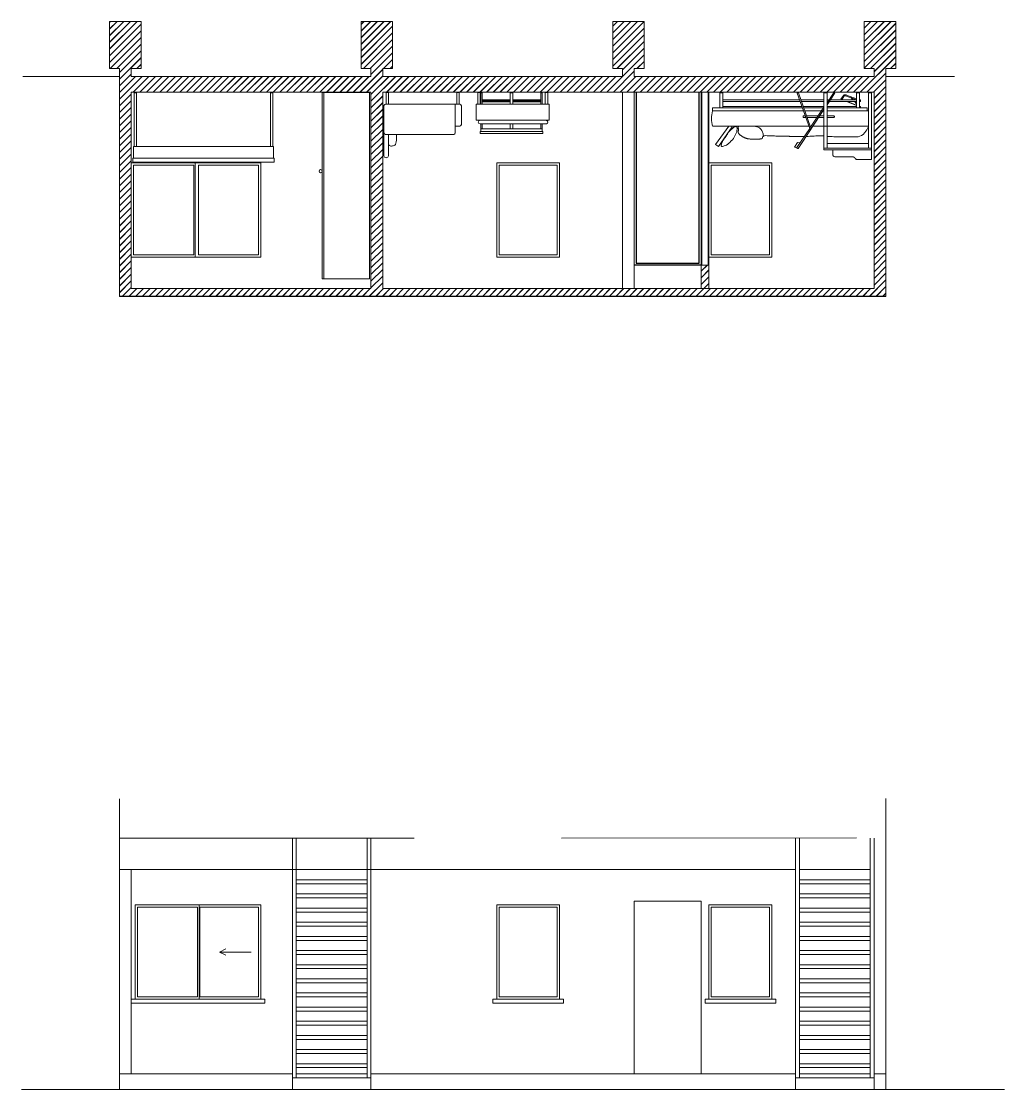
# Model space of a CAD drawing. Header units: millimetres. Extents: x -10.6 to 21.1, y -25.4 to 28.4.
# Drawn here: x -1.25 to 11.26, y -25.41 to -11.82 of the extents above; entities that cross this region are included whole.
import ezdxf

# ---------------------------------------------------------------- set-up
doc = ezdxf.new("R2010")
doc.units = ezdxf.units.MM
doc.linetypes.add('HIDDEN', pattern=[0.375, 0.25, -0.125])
doc.layers.add('A-DOOR-FULL', color=2, linetype='Continuous')
for name, color, linetype, lineweight in [('A-FURN', 1, 'Continuous', 15), ('A-GLAZ-FURR', 4, 'Continuous', 15), ('A-LINE-GRPH', 7, 'Continuous', 20), ('A-PRSP-2', 7, 'Continuous', 35), ('A-SECT C-MCUT', 176, 'Continuous', 20)]:
    doc.layers.add(name, color=color, linetype=linetype, lineweight=lineweight)
doc.layers.add('G-ANNO-NPLT', color=210, linetype='Continuous', plot=False)

# ---------------------------------------------------------------- blocks, each defined once
blk = doc.blocks.new('A$C6E9521B0')
for p, q in [((-726, 164), (-726, 116)), ((1073, 165), (-725, 165)), ((1074, 116), (1074, 164)), ((-725, 115), (1073, 115)), ((-716, 114), (-716, -34)), ((1064, -34), (1064, 114)), ((-715, -35), (1063, -35)), ((-709, -35), (-709, -712)), ((-679, -712), (-679, -35)), ((1028, -35), (1028, -712)), ((1058, -712), (1058, -35)), ((-704, -717), (-684, -717)), ((1053, -717), (1033, -717))]:
    blk.add_line(p, q)
for centre, start, end in [((-725, 164), 90, 180), ((1073, 164), 0, 90), ((-725, 116), 180, 270), ((-715, 114), 105, 180), ((1063, 114), 0, 75), ((1073, 116), 270, 0), ((-715, -34), 180, 270), ((1063, -34), 270, 0)]:
    blk.add_arc(centre, 1, start, end)
for points in [[(-709, -712), (-709, -713), (-709, -713), (-709, -714)], [(-709, -714), (-709, -714), (-709, -714), (-709, -715), (-709, -715)], [(-680, -715), (-680, -715), (-680, -714), (-680, -714), (-679, -714)], [(-679, -714), (-679, -713), (-679, -713), (-679, -712)], [(1028, -714), (1028, -713), (1028, -713), (1028, -712)], [(1058, -714), (1058, -714), (1058, -714), (1057, -715), (1057, -715)], [(1058, -712), (1058, -713), (1058, -713), (1058, -714)]]:
    blk.add_open_spline(points, degree=3)
for points, knots in [([(-709, -715), (-709, -715), (-708, -715), (-708, -715), (-708, -716), (-708, -716)], [-0.6666666, -0.6666666, -0.6666666, -0.6666666, -0.625, -0.5833333, -0.5, -0.5, -0.5, -0.5]), ([(-708, -716), (-708, -716), (-708, -716), (-707, -716), (-707, -717), (-706, -717), (-705, -717), (-705, -717), (-704, -717)], [-0.5, -0.5, -0.5, -0.5, -0.4583333, -0.4166667, -0.3333333, -0.25, -0.1666667, 0, 0, 0, 0]), ([(-684, -717), (-684, -717), (-683, -717), (-682, -717), (-682, -717), (-681, -716), (-681, -716), (-681, -716), (-681, -716)], [-1, -1, -1, -1, -0.8333333, -0.75, -0.6666667, -0.5833333, -0.5416667, -0.5, -0.5, -0.5, -0.5]), ([(-681, -716), (-681, -716), (-680, -715), (-680, -715), (-680, -715), (-680, -715)], [-0.5, -0.5, -0.5, -0.5, -0.4166667, -0.375, -0.3333334, -0.3333334, -0.3333334, -0.3333334]), ([(1029, -715), (1029, -715), (1028, -714), (1028, -714), (1028, -714), (1028, -714)], [0.6666667, 0.6666667, 0.6666667, 0.6666667, 0.7083333, 0.75, 0.8333333, 0.8333333, 0.8333333, 0.8333333]), ([(1029, -716), (1029, -716), (1029, -715), (1029, -715), (1029, -715)], [0.5, 0.5, 0.5, 0.5, 0.5833333, 0.6666666, 0.6666666, 0.6666666, 0.6666666]), ([(1033, -717), (1033, -717), (1032, -717), (1031, -717), (1030, -717), (1030, -716), (1030, -716), (1030, -716), (1029, -716)], [0, 0, 0, 0, 0.1666667, 0.25, 0.3333333, 0.4166667, 0.4583333, 0.4999956, 0.4999956, 0.4999956, 0.4999956]), ([(1057, -716), (1056, -716), (1056, -716), (1056, -716), (1055, -717), (1055, -717), (1054, -717), (1053, -717), (1053, -717)], [0.5000011, 0.5000011, 0.5000011, 0.5000011, 0.5416667, 0.5833333, 0.6666667, 0.75, 0.8333333, 1, 1, 1, 1]), ([(1057, -715), (1057, -715), (1057, -715), (1057, -715), (1057, -716), (1057, -716)], [0.3333334, 0.3333334, 0.3333334, 0.3333334, 0.375, 0.4166667, 0.5, 0.5, 0.5, 0.5])]:
    blk.add_open_spline(points, degree=3, knots=knots)

msp = doc.modelspace()

# ---------------------------------------------------------------- hatches: boundary and pattern name
at = {"linetype": 'ByBlock', "lineweight": 9}
h = msp.add_hatch(dxfattribs=at)
h.set_pattern_fill('JIS_LC_20', color=253, scale=0.003)
h.paths.add_polyline_path([(6.675, -11.823), (6.275, -11.823), (6.275, -12.423), (6.4, -12.423), (6.4, -12.523), (3.35, -12.523), (3.35, -12.423), (3.475, -12.423), (3.475, -11.823), (3.075, -11.823), (3.075, -12.423), (3.2, -12.423), (3.2, -12.523), (0.15, -12.523), (0.15, -12.423), (0.275, -12.423), (0.275, -11.823), (-0.125, -11.823), (-0.125, -12.423), (0, -12.423), (0, -15.323), (0.074, -15.323), (9.75, -15.323), (9.75, -12.423), (9.875, -12.423), (9.875, -11.823), (9.475, -11.823), (9.475, -12.423), (9.6, -12.423), (9.6, -12.523), (6.55, -12.523), (6.55, -12.423), (6.675, -12.423)])
h.paths.add_polyline_path([(9.6, -12.723), (9.6, -15.223), (6.4, -15.223), (3.35, -15.223), (3.35, -12.723), (6.4, -12.723)], flags=16)
h.paths.add_polyline_path([(7.4, -14.923), (7.4, -12.723), (7.41, -12.723), (7.41, -14.923), (7.49, -14.923), (7.49, -12.723), (7.5, -12.723), (7.5, -13.623), (8.3, -13.623), (8.3, -14.823), (7.5, -14.823), (7.5, -14.923)], flags=0)
h.paths.add_polyline_path([(5.468, -13.069), (5.468, -12.882, 0.854773), (5.448, -12.885), (5.448, -12.876), (5.418, -12.876), (4.545, -12.876, 0.423857), (4.538, -12.888), (4.538, -13.074, 0.407732), (4.55, -13.081), (5.461, -13.081, 0.390287)], flags=0)
h.paths.add_polyline_path([(9.529, -12.921), (9.512, -12.921), (9.512, -12.961), (9.529, -12.961)], flags=0)
h.paths.add_polyline_path([(8.657, -13.37), (8.628, -13.364), (8.589, -13.424), (8.596, -13.429), (8.615, -13.434)], flags=0)
h.paths.add_polyline_path([(7.729, -13.394, -0.032635), (7.695, -13.408, -0.053807), (7.67, -13.414, -0.586958), (7.656, -13.4, -0.037875), (7.667, -13.364, -0.00895), (7.683, -13.328), (7.682, -13.332, 0.050828), (7.677, -13.34, 0.00596), (7.667, -13.364, 0.037875), (7.656, -13.4, 0.18158), (7.657, -13.408, 0.126302), (7.659, -13.411, 0.181298), (7.669, -13.414, 0.092042), (7.709, -13.402, 0.112767), (7.743, -13.382, 0.076615), (7.773, -13.356, -0.01932), (7.783, -13.343, 0.019922), (7.766, -13.363, -0.039862)], flags=0)
h.paths.add_polyline_path([(7.872, -13.157), (7.872, -13.157), (7.897, -13.157)], flags=0)
h.paths.add_polyline_path([(8.789, -13.157), (8.749, -13.046), (8.732, -13.046), (8.772, -13.157)], flags=0)
h.paths.add_polyline_path([(7.64, -12.733), (7.678, -12.733), (7.678, -12.904), (8.682, -12.904), (8.688, -12.921), (7.64, -12.921)], flags=0)
h.paths.add_polyline_path([(4.613, -12.73), (4.598, -12.73), (4.598, -12.821), (4.613, -12.821)], flags=0)
h.paths.add_polyline_path([(5.378, -12.73), (5.378, -12.876), (5.363, -12.876), (5.363, -12.846), (5.003, -12.846), (5.003, -12.73), (4.973, -12.73), (4.973, -12.846), (4.613, -12.846), (4.613, -12.832), (4.973, -12.832), (4.973, -12.73), (5.003, -12.73), (5.003, -12.821), (5.363, -12.821), (5.363, -12.73)], flags=0)
h.paths.add_polyline_path([(5.378, -13.127), (5.378, -13.188), (5.378, -13.223), (5.388, -13.223), (5.388, -13.25), (4.588, -13.25), (4.588, -13.223), (4.598, -13.223), (4.598, -13.188), (4.598, -13.127)], flags=0)
h.paths.add_polyline_path([(5.6, -13.623), (5.6, -14.823), (4.8, -14.823), (4.8, -13.623)], flags=0)
h.paths.add_polyline_path([(5.57, -13.653), (5.57, -14.793), (4.83, -14.793), (4.83, -13.653)], flags=0)
h.paths.add_polyline_path([(7.53, -13.653), (8.27, -13.653), (8.27, -14.793), (7.53, -14.793)], flags=0)
h.paths.add_polyline_path([(4.613, -12.73), (4.588, -12.73), (4.588, -12.876), (4.558, -12.876), (4.558, -12.727), (4.588, -12.727)], flags=0)
h.paths.add_polyline_path([(8.26, -13.278), (8.28, -13.279), (8.299, -13.28), (8.317, -13.28), (8.334, -13.281), (8.35, -13.282), (8.365, -13.282), (8.38, -13.283), (8.393, -13.283), (8.406, -13.284), (8.418, -13.284), (8.429, -13.284), (8.439, -13.285), (8.449, -13.285), (8.458, -13.285), (8.465, -13.285), (8.47, -13.285), (8.504, -13.284), (8.525, -13.286), (8.531, -13.286), (8.539, -13.287), (8.548, -13.287), (8.559, -13.288), (8.571, -13.288), (8.585, -13.288), (8.601, -13.289), (8.618, -13.289), (8.636, -13.289), (8.656, -13.289), (8.676, -13.288), (8.696, -13.288), (8.718, -13.287), (8.734, -13.287), (8.79, -13.203), (8.776, -13.164), (8.793, -13.169), (8.89, -13.025), (8.742, -13.025), (8.701, -13.025, 0.414293), (8.698, -13.028, 1.86629), (8.698, -13.049), (8.698, -13.025), (8.725, -13.025), (8.89, -13.025), (8.96, -12.921), (8.705, -12.921), (8.699, -12.904), (8.963, -12.904), (8.963, -12.733), (9.002, -12.733), (9.002, -12.821), (9.027, -12.821), (9.092, -12.738, -0.902944), (9.099, -12.741), (9.046, -12.821), (9.174, -12.821), (9.21, -12.764, -0.250807), (9.243, -12.757), (9.376, -12.808), (9.376, -12.733), (9.417, -12.733), (9.417, -12.821), (9.429, -12.821), (9.429, -12.842), (9.419, -12.904), (9.429, -12.904), (9.429, -12.921), (9.002, -12.921), (9.002, -13.025), (9.087, -13.028, -0.999998), (9.087, -13.046), (9.002, -13.046), (9.003, -13.157), (9.53, -13.157), (9.507, -13.202), (9.484, -13.236), (9.453, -13.27), (9.412, -13.289), (9.379, -13.291), (9.359, -13.291), (9.338, -13.291), (9.318, -13.291), (9.297, -13.291), (9.276, -13.291), (9.241, -13.291), (9.201, -13.291), (9.16, -13.291), (9.117, -13.29), (9.077, -13.289), (9.034, -13.288), (9.003, -13.285), (9.003, -13.434), (9.529, -13.434), (9.567, -13.434), (9.567, -13.459), (9.567, -13.459), (9.567, -13.58), (9.374, -13.58), (9.36, -13.567), (9.358, -13.565), (9.35, -13.556), (9.348, -13.554), (9.346, -13.552), (9.343, -13.551), (9.34, -13.549), (9.337, -13.547), (9.333, -13.545), (9.1, -13.545), (9.081, -13.543), (9.076, -13.525), (9.076, -13.459), (8.963, -13.459), (8.963, -13.282), (8.96, -13.282), (8.951, -13.281), (8.942, -13.281), (8.933, -13.281), (8.923, -13.28), (8.912, -13.28), (8.9, -13.28), (8.887, -13.28), (8.873, -13.281), (8.858, -13.281), (8.84, -13.282), (8.822, -13.283), (8.802, -13.284), (8.768, -13.285), (8.727, -13.287), (8.686, -13.288), (8.646, -13.289), (8.601, -13.289), (8.558, -13.288), (8.534, -13.286), (8.526, -13.286), (8.509, -13.284), (8.505, -13.284), (8.501, -13.284), (8.496, -13.284), (8.492, -13.284), (8.46, -13.285), (8.43, -13.284), (8.394, -13.283), (8.35, -13.282), (8.308, -13.28), (8.27, -13.278)], flags=0)
h.paths.add_polyline_path([(3.363, -12.91), (3.363, -13.24, 0.407439), (3.399, -13.261), (4.253, -13.261, 0.245674), (4.273, -13.241), (4.273, -12.876), (3.386, -12.876, 0.409263)], flags=0)
h.paths.add_polyline_path([(4.323, -12.727), (4.323, -12.876), (4.293, -12.876), (4.293, -12.727)], flags=0)
h.paths.add_polyline_path([(8.79, -13.195), (8.791, -13.194, -1.10727), (8.787, -13.195, -0.649146)], flags=0)
edge = h.paths.add_edge_path(flags=0)
edge.add_line((3.423, -13.392), (3.423, -13.372))
edge.add_spline(control_points=[(3.423, -13.372), (3.423, -13.378), (3.424, -13.392), (3.438, -13.407), (3.449, -13.409), (3.451, -13.409)], knot_values=[0.011802, 0.011802, 0.011802, 0.011802, 0.029088, 0.055575, 0.06239, 0.06239, 0.06239, 0.06239], degree=3, periodic=0)
edge.add_line((3.451, -13.409), (3.463, -13.409))
edge.add_spline(control_points=[(3.463, -13.409), (3.459, -13.409), (3.455, -13.409), (3.451, -13.409)], knot_values=[0, 0, 0, 0, 0.011802, 0.011802, 0.011802, 0.011802], degree=3, periodic=0)
h.paths.add_polyline_path([(3.2, -12.723), (3.2, -15.223), (0.15, -15.223), (0.15, -12.723)], flags=16)
h.paths.add_polyline_path([(3.18, -12.729), (3.18, -15.099), (2.6, -15.099), (2.58, -15.099), (2.58, -13.729, -1), (2.54, -13.729, -1), (2.58, -13.729), (2.58, -12.729), (2.6, -12.729)], flags=0)
h.paths.add_polyline_path([(0.18, -13.562, 0.339454), (0.181, -13.562, 0.63776), (0.18, -13.535)], flags=0)
h.paths.add_polyline_path([(1.954, -13.413), (1.96, -13.413), (1.96, -13.562), (1.96, -13.563), (1.97, -13.563), (1.97, -13.613), (1.8, -13.613), (1.8, -14.823), (0.965, -14.823), (0.965, -13.623), (0.17, -13.623), (0.17, -13.563), (1.959, -13.563, 0.414214), (1.96, -13.562), (1.96, -13.414), (1.96, -13.413, 0.990673), (1.958, -13.414), (1.958, -13.413), (0.186, -13.413), (0.186, -12.73), (0.216, -12.73), (0.216, -13.413), (1.924, -13.413), (1.924, -12.73), (1.954, -12.73)], flags=0)
h.paths.add_polyline_path([(1.77, -13.653), (1.77, -14.793), (1.005, -14.793), (1.005, -13.653)], flags=0)
h.paths.add_polyline_path([(0.945, -13.653), (0.945, -14.793), (0.18, -14.793), (0.18, -13.653)], flags=0)
h.paths.add_polyline_path([(7.5, -14.923), (7.4, -14.923), (7.4, -15.223), (7.5, -15.223)], flags=0)
at = {"linetype": 'ByBlock'}
h = msp.add_hatch(dxfattribs=at)
h.set_pattern_fill('JIS_LC_20', color=253, scale=0.003)
h.paths.add_polyline_path([(7.5, -14.923), (7.4, -14.923), (7.4, -15.223), (7.5, -15.223)])

# ---------------------------------------------------------------- linework, layer by layer
at = {"layer": 'A-DOOR-FULL'}
msp.add_line((7.4, -14.923), (6.55, -14.923), dxfattribs=at)
at = {"layer": 'A-DOOR-FULL', "lineweight": 20}
for p, q in [((6.55, -23.015), (6.55, -25.215)), ((7.4, -23.015), (6.55, -23.015)), ((7.4, -23.015), (7.4, -25.215))]:
    msp.add_line(p, q, dxfattribs=at)
at = {"layer": 'A-DOOR-FULL'}
for points in [[(6.575, -12.723), (6.575, -14.898), (7.375, -14.898)], [(7.375, -14.898), (7.375, -12.723)]]:
    msp.add_lwpolyline(points, dxfattribs=at)
at = {"layer": 'A-FURN'}
for p, q in [((2.58, -15.099), (2.58, -12.729)), ((2.58, -12.729), (2.6, -12.729)), ((3.18, -12.729), (2.6, -12.729)), ((2.6, -12.729), (2.6, -15.099)), ((3.18, -15.099), (3.18, -12.729)), ((3.393, -12.727), (3.393, -12.876)), ((3.393, -12.727), (3.423, -12.727)), ((3.423, -12.727), (3.423, -12.876)), ((4.323, -12.727), (4.293, -12.727)), ((4.293, -12.727), (4.293, -12.876)), ((4.323, -12.727), (4.323, -12.876)), ((4.558, -12.876), (4.558, -12.727)), ((4.588, -12.876), (4.588, -12.727)), ((4.613, -12.73), (4.598, -12.73)), ((4.598, -12.73), (4.598, -12.876)), ((4.613, -12.876), (4.613, -12.73)), ((5.003, -12.73), (4.973, -12.73)), ((4.973, -12.73), (4.973, -12.876)), ((5.003, -12.876), (5.003, -12.73)), ((5.363, -12.876), (5.363, -12.73)), ((5.363, -12.73), (5.363, -12.745)), ((5.378, -12.876), (5.378, -12.73)), ((5.418, -12.876), (5.418, -12.727)), ((5.448, -12.876), (5.448, -12.727)), ((9.248, -12.759), (9.251, -12.76)), ((3.386, -12.876), (4.33, -12.876)), ((4.33, -12.876), (4.273, -12.876)), ((4.273, -12.876), (4.273, -13.241)), ((5.461, -12.876), (4.545, -12.876)), ((4.545, -12.876), (4.588, -12.876)), ((4.588, -12.876), (4.558, -12.876)), ((4.973, -12.821), (4.613, -12.821)), ((5.363, -12.821), (5.003, -12.821)), ((5.461, -12.876), (5.418, -12.876)), ((5.418, -12.876), (5.448, -12.876)), ((3.363, -13.531), (3.363, -13.157)), ((4.273, -13.157), (4.332, -13.157)), ((5.461, -13.081), (4.545, -13.081)), ((4.598, -13.127), (4.598, -13.188)), ((4.613, -13.188), (4.613, -13.127)), ((4.973, -13.127), (4.973, -13.188)), ((5.003, -13.188), (5.003, -13.127)), ((5.363, -13.188), (5.363, -13.127)), ((5.378, -13.188), (5.378, -13.127)), ((4.253, -13.261), (3.384, -13.261)), ((3.423, -13.531), (3.423, -13.261)), ((3.523, -13.335), (3.523, -13.261)), ((5.388, -13.223), (4.588, -13.223)), ((4.588, -13.223), (4.598, -13.223)), ((5.378, -13.188), (4.598, -13.188)), ((4.598, -13.223), (4.598, -13.188)), ((4.598, -13.188), (4.613, -13.188)), ((4.988, -13.188), (5.003, -13.188)), ((5.378, -13.188), (5.363, -13.188)), ((5.378, -13.223), (5.378, -13.188)), ((5.388, -13.223), (5.378, -13.223)), ((8.633, -13.439), (8.799, -13.19)), ((3.451, -13.409), (3.463, -13.409)), ((8.628, -13.364), (8.589, -13.424)), ((8.589, -13.424), (8.596, -13.429)), ((8.596, -13.429), (8.623, -13.435)), ((8.657, -13.37), (8.628, -13.364)), ((8.963, -13.434), (9.567, -13.434)), ((9.529, -13.376), (9.003, -13.376)), ((9.333, -13.545), (9.1, -13.545)), ((2.6, -15.099), (2.58, -15.099)), ((2.6, -15.099), (3.18, -15.099))]:
    msp.add_line(p, q, dxfattribs=at)
at = {"layer": 'A-FURN', "lineweight": 0}
for p, q in [((9.21, -12.764), (9.179, -12.814)), ((9.221, -12.771), (9.19, -12.821)), ((9.25, -12.773), (9.376, -12.82)), ((9.179, -12.814), (9.19, -12.821)), ((9.194, -12.815), (9.207, -12.821)), ((9.26, -12.842), (9.376, -12.889)), ((9.303, -12.793), (9.329, -12.821)), ((9.333, -12.821), (9.311, -12.796)), ((9.376, -12.871), (9.35, -12.842)), ((9.355, -12.842), (9.376, -12.866))]:
    msp.add_line(p, q, dxfattribs=at)
at = {"layer": 'A-FURN'}
for points in [[(4.588, -12.727), (4.558, -12.727)], [(4.613, -12.73), (4.598, -12.73)], [(5.003, -12.73), (4.973, -12.73)], [(5.378, -12.73), (5.363, -12.73)], [(5.448, -12.727), (5.418, -12.727)], [(9.567, -13.434), (9.567, -13.459), (8.963, -13.459), (8.963, -12.733), (9.002, -12.733), (9.003, -13.434), (9.529, -13.434)], [(3.363, -13.531), (3.363, -12.9)], [(4.353, -12.898), (4.353, -13.136)], [(4.538, -12.882), (4.538, -13.074)], [(4.973, -12.846), (4.613, -12.846), (4.613, -12.832), (4.973, -12.832)], [(5.003, -12.832), (5.363, -12.832), (5.363, -12.846), (5.003, -12.846)], [(5.468, -13.073), (5.468, -12.882)], [(8.732, -13.046), (8.701, -13.046)], [(8.742, -13.025), (8.89, -13.025)], [(8.876, -13.046), (8.749, -13.046)], [(8.963, -12.916), (8.793, -13.169)], [(8.794, -13.196), (8.963, -12.944)], [(8.963, -13.046), (8.895, -13.046)], [(8.909, -13.025), (8.963, -13.025)], [(4.589, -13.127), (5.429, -13.127)], [(4.588, -13.223), (4.588, -13.25), (5.388, -13.25), (5.388, -13.223)], [(9.1, -13.545), (9.094, -13.544), (9.089, -13.542), (9.082, -13.538), (9.078, -13.531), (9.076, -13.525), (9.076, -13.46)], [(9.377, -13.58), (9.373, -13.577), (9.369, -13.574), (9.365, -13.572), (9.362, -13.569), (9.36, -13.567), (9.358, -13.565), (9.356, -13.562), (9.354, -13.56), (9.352, -13.558), (9.35, -13.556), (9.348, -13.554), (9.346, -13.552), (9.343, -13.551), (9.34, -13.549), (9.337, -13.547), (9.333, -13.545)], [(9.567, -13.459), (9.567, -13.58), (9.377, -13.58)]]:
    msp.add_lwpolyline(points, dxfattribs=at)
at = {"layer": 'A-FURN', "lineweight": 0}
for points in [[(7.678, -12.733), (7.64, -12.733), (7.64, -12.921), (7.678, -12.921)], [(9.376, -12.733), (9.417, -12.733), (9.417, -12.921), (9.376, -12.921)]]:
    msp.add_lwpolyline(points, close=True, dxfattribs=at)
at = {"layer": 'A-FURN'}
for points in [[(8.793, -13.169), (8.637, -12.731, 0.414131), (8.632, -12.729), (8.625, -12.731, 0.414949), (8.622, -12.737), (8.782, -13.185)], [(9.002, -12.885), (9.098, -12.742, 0.41205), (9.098, -12.737), (9.092, -12.733, 0.415494), (9.086, -12.734), (9.002, -12.858)], [(8.698, -13.042), (8.698, -13.028, -0.414293), (8.701, -13.025), (8.725, -13.025)], [(9.002, -13.025), (9.087, -13.025, -0.414135), (9.096, -13.034), (9.096, -13.037, -0.414293), (9.087, -13.046), (9.002, -13.046)], [(8.783, -13.184), (8.618, -13.429, 0.413451), (8.619, -13.432), (8.629, -13.439)], [(8.791, -13.196), (8.806, -13.176, 0.522039), (8.805, -13.173), (8.785, -13.167, 0.612915), (8.779, -13.173), (8.787, -13.195)]]:
    msp.add_lwpolyline(points, format="xyb", dxfattribs=at)
at = {"layer": 'A-FURN', "lineweight": 0}
for points in [[(9.376, -12.808), (9.251, -12.76)], [(8.652, -12.821), (7.678, -12.821), (7.678, -12.842), (8.66, -12.842)], [(8.688, -12.921), (7.678, -12.921), (7.678, -12.904), (8.682, -12.904)], [(8.963, -12.821), (8.669, -12.821)], [(8.677, -12.842), (8.963, -12.842)], [(8.699, -12.904), (8.963, -12.904)], [(9.027, -12.821), (9.002, -12.821)], [(9.002, -12.842), (9.013, -12.842)], [(9.417, -12.904), (9.429, -12.904), (9.429, -12.921), (9.002, -12.921)], [(9.002, -12.904), (9.376, -12.904)], [(9.031, -12.842), (9.376, -12.842)], [(9.376, -12.821), (9.046, -12.821)], [(9.199, -12.821), (9.192, -12.818)], [(9.376, -12.894), (9.251, -12.842)], [(9.417, -12.842), (9.429, -12.842), (9.429, -12.821), (9.417, -12.821)], [(8.688, -12.921), (7.545, -12.921), (7.545, -12.961), (8.702, -12.961)], [(8.96, -12.921), (8.705, -12.921)], [(8.96, -12.921), (8.705, -12.921)], [(8.719, -12.961), (8.933, -12.961)], [(8.952, -12.961), (8.963, -12.961)], [(9.002, -12.961), (9.512, -12.961), (9.512, -12.921), (9.002, -12.921)], [(9.512, -12.961), (9.529, -12.961)], [(8.772, -13.157), (7.547, -13.157)], [(7.754, -13.157), (7.585, -13.39), (7.62, -13.416), (7.797, -13.166)], [(7.797, -13.166), (7.783, -13.157)], [(8.216, -13.275), (8.206, -13.278), (8.199, -13.281), (8.193, -13.283), (8.189, -13.286), (8.186, -13.288), (8.185, -13.291), (8.183, -13.293), (8.183, -13.295), (8.182, -13.298), (8.181, -13.3), (8.181, -13.302), (8.18, -13.304), (8.18, -13.307), (8.179, -13.309), (8.177, -13.31), (8.176, -13.312), (8.174, -13.314), (8.171, -13.315), (8.168, -13.316), (8.164, -13.317), (8.159, -13.318), (8.153, -13.319), (8.146, -13.32), (8.138, -13.32), (8.129, -13.321), (8.118, -13.321), (8.108, -13.322), (8.096, -13.322), (8.085, -13.322), (8.073, -13.322), (8.062, -13.322), (8.052, -13.322), (8.042, -13.321), (8.033, -13.321), (8.025, -13.32), (8.017, -13.319), (8.01, -13.318), (8.003, -13.317), (7.997, -13.316), (7.99, -13.315), (7.984, -13.313), (7.978, -13.312), (7.972, -13.31), (7.966, -13.308), (7.96, -13.306), (7.954, -13.304), (7.948, -13.301), (7.942, -13.298), (7.936, -13.295), (7.93, -13.292), (7.924, -13.288), (7.918, -13.284), (7.912, -13.28), (7.907, -13.276), (7.902, -13.272), (7.897, -13.269), (7.893, -13.265), (7.889, -13.262), (7.886, -13.258), (7.884, -13.255), (7.881, -13.252), (7.879, -13.25), (7.877, -13.247), (7.876, -13.245), (7.875, -13.243), (7.874, -13.241), (7.873, -13.239), (7.873, -13.237), (7.872, -13.235), (7.872, -13.233), (7.872, -13.231), (7.872, -13.228), (7.872, -13.225), (7.873, -13.222), (7.873, -13.219), (7.873, -13.215), (7.874, -13.211), (7.874, -13.207), (7.874, -13.202), (7.874, -13.198), (7.874, -13.193), (7.874, -13.188), (7.873, -13.184), (7.873, -13.179), (7.873, -13.175), (7.872, -13.171), (7.873, -13.167), (7.873, -13.164), (7.874, -13.162), (7.875, -13.16), (7.877, -13.159), (7.88, -13.158), (7.884, -13.157), (7.889, -13.157), (7.896, -13.157), (7.904, -13.157), (7.915, -13.157), (7.927, -13.157), (7.94, -13.157), (7.954, -13.157), (7.969, -13.157), (7.984, -13.157), (7.999, -13.157), (8.014, -13.157), (8.029, -13.157), (8.042, -13.157), (8.055, -13.157), (8.067, -13.158), (8.079, -13.158), (8.09, -13.16), (8.1, -13.161), (8.11, -13.163), (8.119, -13.166), (8.127, -13.169), (8.134, -13.173), (8.142, -13.178), (8.148, -13.183), (8.154, -13.188), (8.16, -13.194), (8.165, -13.2), (8.17, -13.206), (8.174, -13.213), (8.178, -13.221), (8.182, -13.231), (8.185, -13.241), (8.188, -13.254), (8.19, -13.269), (8.192, -13.286)], [(8.801, -13.157), (8.789, -13.157)], [(9.529, -13.157), (8.821, -13.157)], [(9.529, -13.159), (9.507, -13.202), (9.484, -13.236), (9.462, -13.26), (9.441, -13.276), (9.42, -13.285), (9.4, -13.29), (9.379, -13.291), (9.359, -13.291), (9.338, -13.291), (9.318, -13.291), (9.297, -13.291), (9.276, -13.291), (9.256, -13.291), (9.235, -13.291), (9.213, -13.291), (9.192, -13.291), (9.17, -13.291), (9.149, -13.291), (9.127, -13.291), (9.107, -13.29), (9.087, -13.29), (9.068, -13.289), (9.051, -13.288), (9.035, -13.287), (9.021, -13.287), (9.008, -13.286), (9.003, -13.285)], [(8.713, -13.287), (8.696, -13.288), (8.676, -13.288), (8.656, -13.289), (8.636, -13.289), (8.618, -13.289), (8.601, -13.289), (8.585, -13.288), (8.571, -13.288), (8.559, -13.288), (8.548, -13.287), (8.539, -13.287), (8.531, -13.286), (8.525, -13.286), (8.519, -13.285), (8.514, -13.285), (8.51, -13.285), (8.505, -13.284), (8.501, -13.284), (8.496, -13.284), (8.491, -13.284), (8.485, -13.284), (8.479, -13.284), (8.473, -13.285), (8.465, -13.285), (8.458, -13.285), (8.449, -13.285), (8.439, -13.285), (8.429, -13.284), (8.418, -13.284), (8.406, -13.284), (8.393, -13.283), (8.38, -13.283), (8.365, -13.282), (8.35, -13.282), (8.334, -13.281), (8.317, -13.28), (8.299, -13.28), (8.28, -13.279), (8.26, -13.278), (8.239, -13.277), (8.216, -13.275)], [(8.963, -13.282), (8.96, -13.282), (8.951, -13.281), (8.942, -13.281), (8.933, -13.281), (8.923, -13.28), (8.912, -13.28), (8.9, -13.28), (8.887, -13.28), (8.873, -13.281), (8.858, -13.281), (8.84, -13.282), (8.822, -13.283), (8.802, -13.284), (8.782, -13.285), (8.761, -13.286), (8.739, -13.287), (8.734, -13.287)]]:
    msp.add_lwpolyline(points, dxfattribs=at)
at = {"layer": 'A-FURN'}
msp.add_lwpolyline([(9.529, -12.733), (9.567, -12.733), (9.567, -13.434), (9.529, -13.434)], close=True, dxfattribs=at)
at = {"layer": 'A-FURN', "lineweight": 0}
msp.add_lwpolyline([(7.852, -13.158, -0.044467), (7.859, -13.181, -0.084097), (7.859, -13.194, -0.023638), (7.853, -13.226, -0.041615), (7.847, -13.244, -0.009501), (7.838, -13.264, -0.012879), (7.83, -13.279, -0.018407), (7.811, -13.312, -0.045201), (7.802, -13.325, -0.016791), (7.793, -13.334, 0.015608), (7.783, -13.343, 0.009194), (7.775, -13.352, -0.008087), (7.766, -13.363, -0.030915), (7.754, -13.374, -0.020246), (7.735, -13.389, -0.045889), (7.721, -13.397, -0.025477), (7.695, -13.408, -0.046193), (7.674, -13.413, -0.097397), (7.664, -13.413, -0.088301), (7.659, -13.411, -0.126302), (7.657, -13.408, -0.18158), (7.656, -13.4, -0.037875), (7.667, -13.364, -0.00596), (7.677, -13.34, -0.030042), (7.68, -13.335, -0.038222), (7.695, -13.313, 0.022364), (7.723, -13.276, 0.020226), (7.744, -13.242, -0.041214), (7.755, -13.226, -0.026428), (7.762, -13.218, -0.00843), (7.785, -13.196, -0.011733), (7.804, -13.18, -0.018249), (7.816, -13.17, -0.060589), (7.827, -13.164, -0.046636), (7.842, -13.159, -0.050573), (7.845, -13.159, -0.024182), (7.852, -13.158)], format="xyb", dxfattribs=at)
at = {"layer": 'A-FURN'}
for centre, radius in [((8.784, -13.172), 0.000932), ((8.805, -13.175), 0.000932), ((8.789, -13.195), 0.000932), ((2.56, -13.729), 0.02)]:
    msp.add_circle(centre, radius, dxfattribs=at)
at = {"layer": 'A-FURN', "lineweight": 0}
for centre, radius, start, end in [((9.232, -12.791), 0.0357, 64.7288, 129.7286), ((9.231, -12.82), 0.0501, 67.9292, 101.3623)]:
    msp.add_arc(centre, radius, start, end, dxfattribs=at)
at = {"layer": 'A-FURN'}
for centre, radius, start, end in [((3.392, -12.905), 0.03, 101.172, 169.7982), ((4.323, -12.905), 0.03, 12.765, 78.1592), ((4.547, -12.885), 0.01, 105.6832, 162.4368), ((5.458, -12.885), 0.01, 17.9083, 74.1747), ((7.869, -13.059), 0.337, 163.1276, 196.8724), ((8.702, -13.042), 0.00407, 179.745, 255.1744), ((4.324, -13.128), 0.03, 285.7648, 344.8686), ((4.547, -13.071), 0.01, 197.3818, 253.889), ((4.589, -13.104), 0.0234, 90, 270), ((5.425, -13.104), 0.0236, 261.8913, 98.1087), ((5.458, -13.071), 0.01, 285.9858, 348.7339), ((3.392, -13.232), 0.03, 195.209, 256.1194), ((4.244, -13.232), 0.03, 287.1792, 342.3901), ((8.789, -13.195), 0.00221, 198.8288, 329.8026), ((8.631, -13.437), 0.00274, 235.8987, 326.2434), ((3.393, -13.527), 0.0303, 188.2317, 351.7683)]:
    msp.add_arc(centre, radius, start, end, dxfattribs=at)
for points in [[(3.463, -13.409), (3.444, -13.408), (3.426, -13.389), (3.423, -13.372)], [(3.463, -13.409), (3.502, -13.399), (3.523, -13.335)]]:
    msp.add_spline(points, degree=3, dxfattribs=at)
at = {"layer": 'A-GLAZ-FURR'}
for p, q in [((0.15, -13.623), (1.8, -13.623)), ((0.18, -13.653), (0.18, -14.793)), ((0.18, -13.653), (0.945, -13.653)), ((0.945, -13.653), (0.945, -14.793)), ((0.965, -13.623), (0.965, -14.823)), ((1.005, -13.653), (1.77, -13.653)), ((1.005, -13.653), (1.005, -14.793)), ((1.77, -13.653), (1.77, -14.793)), ((1.8, -13.623), (1.8, -14.823)), ((0.18, -14.793), (0.945, -14.793)), ((1.005, -14.793), (1.77, -14.793)), ((5.57, -14.793), (4.83, -14.793)), ((8.27, -14.793), (7.53, -14.793)), ((1.8, -14.823), (0.15, -14.823)), ((5.6, -14.823), (4.8, -14.823)), ((8.3, -14.823), (7.5, -14.823)), ((0.23, -24.235), (0.23, -23.095)), ((0.23, -23.095), (0.995, -23.095)), ((0.995, -24.235), (0.995, -23.095)), ((1.015, -24.265), (1.015, -23.065)), ((1.025, -24.235), (1.025, -23.095)), ((1.025, -23.095), (1.77, -23.095)), ((1.77, -24.235), (1.77, -23.095)), ((4.83, -24.235), (4.83, -23.095)), ((4.83, -23.095), (5.57, -23.095)), ((5.57, -24.235), (5.57, -23.095)), ((5.6, -24.265), (5.6, -23.065)), ((7.53, -24.235), (7.53, -23.095)), ((7.53, -23.095), (8.27, -23.095)), ((8.27, -24.235), (8.27, -23.095)), ((8.3, -24.265), (8.3, -23.065)), ((0.23, -24.235), (0.995, -24.235)), ((1.025, -24.235), (1.77, -24.235)), ((4.83, -24.235), (5.57, -24.235)), ((5.65, -24.265), (5.65, -24.315)), ((7.53, -24.235), (8.27, -24.235)), ((8.35, -24.265), (8.35, -24.315))]:
    msp.add_line(p, q, dxfattribs=at)
at = {"layer": 'A-GLAZ-FURR', "lineweight": 20}
for p, q in [((0.2, -24.265), (0.2, -23.065)), ((0.2, -23.065), (1.8, -23.065)), ((1.8, -24.265), (1.8, -23.065)), ((4.8, -24.265), (4.8, -23.065)), ((4.8, -23.065), (5.6, -23.065)), ((7.5, -24.265), (7.5, -23.065)), ((7.5, -23.065), (8.3, -23.065)), ((1.274, -23.665), (1.354, -23.624)), ((1.677, -23.665), (1.274, -23.665)), ((1.274, -23.665), (1.354, -23.705)), ((0.15, -24.265), (1.85, -24.265)), ((0.15, -24.315), (0.15, -24.265)), ((0.15, -24.315), (1.85, -24.315)), ((1.85, -24.315), (1.85, -24.265)), ((4.75, -24.265), (5.65, -24.265)), ((4.75, -24.315), (4.75, -24.265)), ((4.75, -24.315), (5.65, -24.315)), ((7.45, -24.265), (8.35, -24.265)), ((7.45, -24.315), (7.45, -24.265)), ((7.45, -24.315), (8.35, -24.315))]:
    msp.add_line(p, q, dxfattribs=at)
at = {"layer": 'A-GLAZ-FURR'}
for points in [[(4.8, -14.823), (4.8, -13.623), (5.6, -13.623), (5.6, -14.823)], [(4.83, -14.793), (4.83, -13.653), (5.57, -13.653), (5.57, -14.793)], [(7.5, -14.823), (7.5, -13.623), (8.3, -13.623), (8.3, -14.823)], [(7.53, -14.793), (7.53, -13.653), (8.27, -13.653), (8.27, -14.793)]]:
    msp.add_lwpolyline(points, dxfattribs=at)
at = {"layer": 'A-LINE-GRPH'}
for p, q in [((6.4, -12.723), (6.4, -15.223)), ((6.55, -12.723), (6.55, -15.223))]:
    msp.add_line(p, q, dxfattribs=at)
at = {"layer": 'A-PRSP-2', "color": 64, "linetype": 'HIDDEN', "lineweight": 20, "ltscale": 15}
for p, q in [((0, -21.715), (0, -25.415)), ((0, -22.215), (9.75, -22.212))]:
    msp.add_line(p, q, dxfattribs=at)
at = {"layer": 'A-PRSP-2', "lineweight": 20}
for p, q in [((9.75, -25.415), (9.75, -21.712)), ((0, -22.615), (3.2, -22.615)), ((0.15, -22.615), (0.15, -25.215)), ((3.2, -22.615), (8.6, -22.615)), ((8.65, -22.615), (9.55, -22.615)), ((2.25, -22.745), (3.15, -22.745)), ((2.25, -22.795), (3.15, -22.795)), ((8.65, -22.745), (9.55, -22.745)), ((8.65, -22.795), (9.55, -22.795)), ((2.25, -22.925), (3.15, -22.925)), ((8.65, -22.925), (9.55, -22.925)), ((2.25, -22.975), (3.15, -22.975)), ((2.25, -23.105), (3.15, -23.105)), ((3.2, -23.015), (3.2, -25.215)), ((8.65, -22.975), (9.55, -22.975)), ((8.65, -23.105), (9.55, -23.105)), ((2.25, -23.155), (3.15, -23.155)), ((8.65, -23.155), (9.55, -23.155)), ((2.25, -23.285), (3.15, -23.285)), ((2.25, -23.335), (3.15, -23.335)), ((8.65, -23.285), (9.55, -23.285)), ((8.65, -23.335), (9.55, -23.335)), ((2.25, -23.465), (3.15, -23.465)), ((8.65, -23.465), (9.55, -23.465)), ((2.25, -23.515), (3.15, -23.515)), ((2.25, -23.645), (3.15, -23.645)), ((8.65, -23.515), (9.55, -23.515)), ((8.65, -23.645), (9.55, -23.645)), ((2.25, -23.695), (3.15, -23.695)), ((8.65, -23.695), (9.55, -23.695)), ((2.25, -23.825), (3.15, -23.825)), ((2.25, -23.875), (3.15, -23.875)), ((8.65, -23.825), (9.55, -23.825)), ((8.65, -23.875), (9.55, -23.875)), ((2.25, -24.005), (3.15, -24.005)), ((2.25, -24.055), (3.15, -24.055)), ((8.65, -24.005), (9.55, -24.005)), ((8.65, -24.055), (9.55, -24.055)), ((2.25, -24.185), (3.15, -24.185)), ((8.65, -24.185), (9.55, -24.185)), ((2.25, -24.235), (3.15, -24.235)), ((8.65, -24.235), (9.55, -24.235)), ((2.25, -24.365), (3.15, -24.365)), ((2.25, -24.415), (3.15, -24.415)), ((8.65, -24.365), (9.55, -24.365)), ((8.65, -24.415), (9.55, -24.415)), ((2.25, -24.545), (3.15, -24.545)), ((2.25, -24.595), (3.15, -24.595)), ((8.65, -24.545), (9.55, -24.545)), ((8.65, -24.595), (9.55, -24.595)), ((2.25, -24.725), (3.15, -24.725)), ((8.65, -24.725), (9.55, -24.725)), ((2.25, -24.775), (3.15, -24.775)), ((8.65, -24.775), (9.55, -24.775)), ((2.25, -24.905), (3.15, -24.905)), ((2.25, -24.955), (3.15, -24.955)), ((8.65, -24.905), (9.55, -24.905)), ((8.65, -24.955), (9.55, -24.955)), ((2.25, -25.085), (3.15, -25.085)), ((2.25, -25.135), (3.15, -25.135)), ((8.65, -25.085), (9.55, -25.085)), ((8.65, -25.135), (9.55, -25.135)), ((0, -25.215), (2.2, -25.215)), ((2.2, -25.265), (3.2, -25.265)), ((3.15, -25.215), (2.25, -25.215)), ((3.2, -25.215), (8.6, -25.215)), ((8.6, -25.265), (9.6, -25.265)), ((8.65, -25.215), (9.55, -25.215)), ((9.6, -25.215), (9.75, -25.215)), ((-1.247, -25.415), (11.261, -25.415))]:
    msp.add_line(p, q, dxfattribs=at)
for points in [[(2.2, -25.415), (2.2, -22.215)], [(2.25, -25.265), (2.25, -22.215)], [(3.15, -25.265), (3.15, -22.215)], [(3.2, -25.415), (3.2, -22.215)], [(8.6, -25.415), (8.6, -22.215)], [(8.65, -25.265), (8.65, -22.215)], [(9.55, -25.265), (9.55, -22.215)], [(9.6, -25.415), (9.6, -22.215)]]:
    msp.add_lwpolyline(points, dxfattribs=at)
at = {"layer": 'A-SECT C-MCUT'}
for p, q in [((0, -12.423), (0, -15.323)), ((0.15, -12.423), (0.15, -12.523)), ((3.2, -12.423), (3.2, -12.523)), ((3.35, -12.423), (3.35, -12.523)), ((6.4, -12.423), (6.4, -12.523)), ((6.55, -12.423), (6.55, -12.523)), ((9.6, -12.423), (9.6, -12.523)), ((9.75, -12.423), (9.75, -15.323)), ((-1.228, -12.523), (0, -12.523)), ((0.15, -12.523), (3.2, -12.523)), ((3.35, -12.523), (6.4, -12.523)), ((6.55, -12.523), (9.6, -12.523)), ((9.75, -12.523), (10.624, -12.523)), ((0.15, -12.723), (3.2, -12.723)), ((0.15, -12.723), (0.15, -15.223)), ((3.2, -12.723), (3.2, -15.223)), ((3.35, -12.723), (6.4, -12.723)), ((3.35, -12.723), (3.35, -15.223)), ((6.4, -12.723), (9.6, -12.723)), ((7.4, -15.223), (7.4, -12.723)), ((7.41, -12.723), (7.41, -14.923)), ((7.49, -12.723), (7.49, -14.923)), ((7.5, -12.723), (7.5, -15.223)), ((9.6, -12.723), (9.6, -15.223)), ((7.5, -14.923), (7.4, -14.923)), ((0.15, -15.223), (3.2, -15.223)), ((3.35, -15.223), (6.4, -15.223)), ((6.4, -15.223), (9.6, -15.223))]:
    msp.add_line(p, q, dxfattribs=at)
for points in [[(0.15, -12.423), (0.275, -12.423), (0.275, -11.823), (-0.125, -11.823), (-0.125, -12.423), (0, -12.423)], [(3.35, -12.423), (3.475, -12.423), (3.475, -11.823), (3.075, -11.823), (3.075, -12.423), (3.2, -12.423)], [(6.55, -12.423), (6.675, -12.423), (6.675, -11.823), (6.275, -11.823), (6.275, -12.423), (6.4, -12.423)], [(9.75, -12.423), (9.875, -12.423), (9.875, -11.823), (9.475, -11.823), (9.475, -12.423), (9.6, -12.423)]]:
    msp.add_lwpolyline(points, dxfattribs=at)
at = {"layer": 'G-ANNO-NPLT', "linetype": 'ByBlock'}
for p, q in [((0.074, -15.323), (0, -15.323)), ((9.75, -15.323), (0.074, -15.323))]:
    msp.add_line(p, q, dxfattribs=at)

# ---------------------------------------------------------------- block references
at = {"layer": 'A-FURN', "xscale": 0.001, "yscale": 0.001, "zscale": 0.001, "rotation": 180}
msp.add_blockref('A$C6E9521B0', (1.244, -13.448), dxfattribs=at)

doc.saveas('drawing.dxf')
